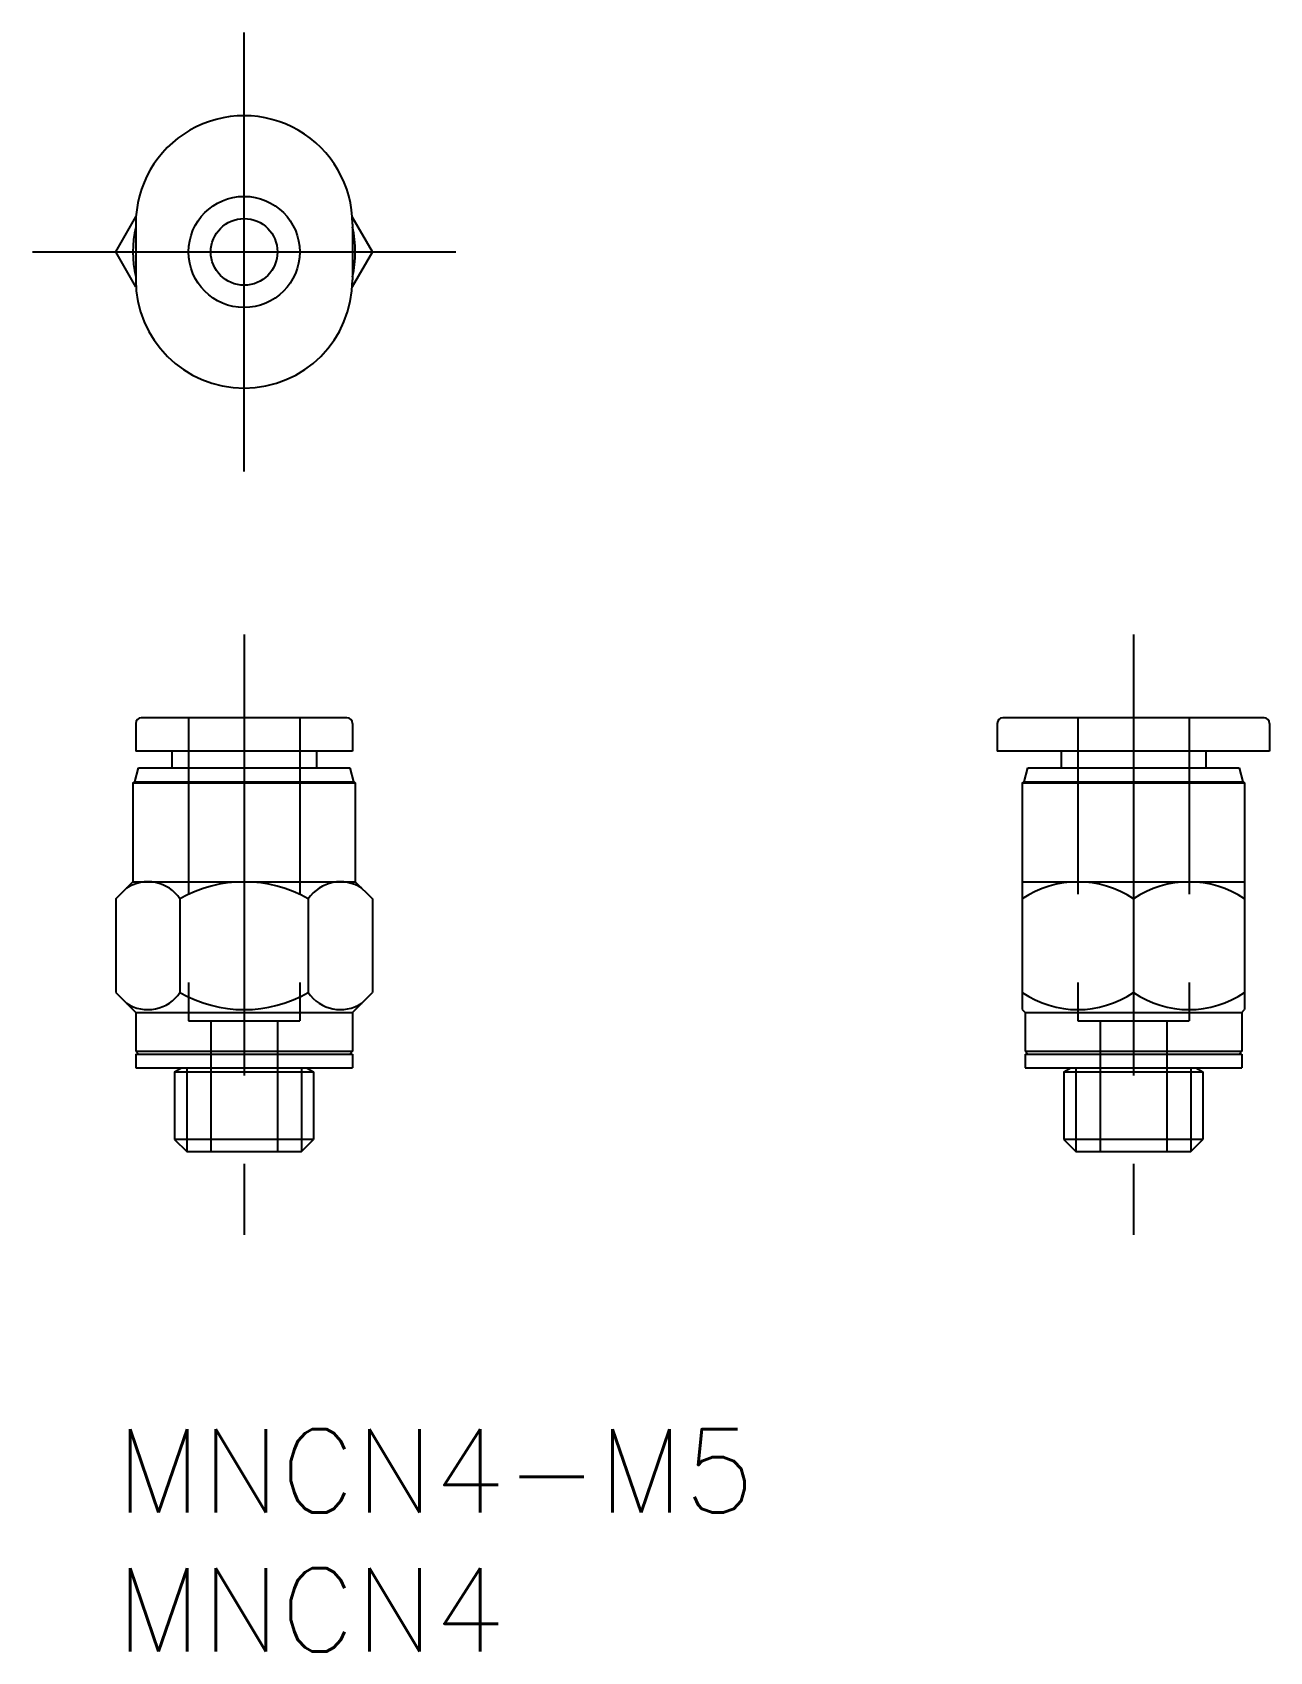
# Model space of a CAD drawing. Extents: x -3 to 41.5, y -8 to 50.3.
import ezdxf

# ---------------------------------------------------------------- set-up
doc = ezdxf.new("R2010")
doc.units = 0
doc.header["$LTSCALE"] = 0.5
doc.linetypes.add('CENTER', pattern=[50.8, 31.75, -6.35, 6.35, -6.35])
doc.linetypes.add('DASHED', pattern=[19.05, 12.7, -6.35])
for name, color, linetype in [('MSM_CENTER', 1, 'CENTER'), ('MSM_CONTINUOUS', 7, 'CONTINUOUS'), ('MSM_DASHED', 4, 'DASHED'), ('MSM_NARROW', 5, 'CONTINUOUS'), ('MSM_PART_NUMBER', 7, 'CONTINUOUS')]:
    doc.layers.add(name, color=color, linetype=linetype)
doc.styles.get("Standard").update_dxf_attribs({"font": 'txt.shx', "height": 3, "bigfont": 'bigfont.shx'})

# ---------------------------------------------------------------- blocks, each defined once
blk = doc.blocks.new('*U5')
at = {"layer": 'MSM_PART_NUMBER'}
blk.add_text('MNCN4-M5', height=3, dxfattribs=at).set_placement((0, -3))
blk = doc.blocks.new('*U6')
at = {"layer": 'MSM_PART_NUMBER'}
blk.add_text('MNCN4', height=3, dxfattribs=at).set_placement((0, -8))

msp = doc.modelspace()

# ---------------------------------------------------------------- linework, layer by layer
at = {"layer": 'MSM_CENTER'}
for p, q in [((4.619, 34.464), (4.619, 50.264)), ((-3, 42.364), (12.238, 42.364)), ((4.619, 28.6), (4.619, 7)), ((36.619, 28.6), (36.619, 7))]:
    msp.add_line(p, q, dxfattribs=at)
at = {"layer": 'MSM_CONTINUOUS'}
for p, q in [((0, 42.364), (0.727, 43.624)), ((0.719, 43.364), (0.719, 41.364)), ((9.238, 42.364), (8.51, 43.624)), ((8.519, 43.364), (8.519, 41.364)), ((0.727, 41.103), (0, 42.364)), ((9.238, 42.364), (8.51, 41.103)), ((0.719, 25.4), (0.719, 24.4)), ((8.319, 25.6), (0.919, 25.6)), ((8.519, 25.4), (8.519, 24.4)), ((31.719, 25.4), (31.719, 24.4)), ((41.319, 25.6), (31.919, 25.6)), ((41.519, 25.4), (41.519, 24.4)), ((8.519, 24.4), (0.719, 24.4)), ((2.019, 24.4), (2.019, 23.8)), ((7.219, 24.4), (7.219, 23.8)), ((41.519, 24.4), (31.719, 24.4)), ((34.019, 24.4), (34.019, 23.8)), ((39.219, 24.4), (39.219, 23.8)), ((0.685, 23.3), (0.819, 23.8)), ((0.819, 23.8), (8.419, 23.8)), ((8.419, 23.8), (8.553, 23.3)), ((32.685, 23.3), (32.819, 23.8)), ((32.819, 23.8), (40.419, 23.8)), ((40.419, 23.8), (40.553, 23.3)), ((0.619, 23.262), (0.685, 23.3)), ((0.619, 23.262), (8.619, 23.262)), ((0.619, 23.262), (0.619, 19.7)), ((0.685, 23.3), (8.553, 23.3)), ((8.553, 23.3), (8.619, 23.262)), ((8.619, 23.262), (8.619, 19.7)), ((32.619, 23.262), (32.685, 23.3)), ((32.619, 23.262), (40.619, 23.262)), ((32.619, 23.262), (32.619, 15.1)), ((32.685, 23.3), (40.553, 23.3)), ((40.553, 23.3), (40.619, 23.262)), ((40.619, 23.262), (40.619, 15.1)), ((0, 19.081), (0.619, 19.7)), ((0.619, 19.7), (8.619, 19.7)), ((8.619, 19.7), (9.238, 19.081)), ((32.619, 19.7), (40.619, 19.7)), ((0, 19.081), (0, 15.719)), ((2.309, 19.081), (2.309, 15.719)), ((6.928, 19.081), (6.928, 15.719)), ((9.238, 19.081), (9.238, 15.719)), ((36.619, 19.081), (36.619, 15.719)), ((0, 15.719), (0.719, 15)), ((8.519, 15), (9.238, 15.719)), ((0.719, 15), (8.519, 15)), ((0.719, 15), (0.719, 13.6)), ((8.519, 15), (8.519, 13.6)), ((32.619, 15.1), (32.719, 15)), ((32.719, 15), (40.519, 15)), ((32.719, 15), (32.719, 13.6)), ((40.519, 15), (40.619, 15.1)), ((40.519, 15), (40.519, 13.6)), ((0.719, 13.6), (8.519, 13.6)), ((0.719, 13.6), (0.819, 13.5)), ((0.719, 13.5), (8.519, 13.5)), ((0.719, 13.5), (0.719, 13)), ((8.519, 13.6), (8.419, 13.5)), ((8.519, 13.5), (8.519, 13)), ((32.719, 13.6), (40.519, 13.6)), ((32.719, 13.6), (32.819, 13.5)), ((32.719, 13.5), (40.519, 13.5)), ((32.719, 13.5), (32.719, 13)), ((40.519, 13.6), (40.419, 13.5)), ((40.519, 13.5), (40.519, 13)), ((0.719, 13), (8.519, 13)), ((2.119, 12.856), (2.369, 13)), ((2.119, 12.856), (7.119, 12.856)), ((2.119, 12.856), (2.119, 10.433)), ((6.869, 13), (7.119, 12.856)), ((7.119, 12.856), (7.119, 10.433)), ((32.719, 13), (40.519, 13)), ((34.119, 12.856), (34.369, 13)), ((34.119, 12.856), (39.119, 12.856)), ((34.119, 12.856), (34.119, 10.433)), ((38.869, 13), (39.119, 12.856)), ((39.119, 12.856), (39.119, 10.433)), ((7.119, 10.433), (2.119, 10.433)), ((2.119, 10.433), (2.552, 10)), ((2.552, 10), (6.686, 10)), ((6.686, 10), (7.119, 10.433)), ((39.119, 10.433), (34.119, 10.433)), ((34.119, 10.433), (34.552, 10)), ((34.552, 10), (38.686, 10)), ((38.686, 10), (39.119, 10.433))]:
    msp.add_line(p, q, dxfattribs=at)
for radius in [2, 1.2]:
    msp.add_circle((4.619, 42.364), radius, dxfattribs=at)
for centre, radius, start, end in [((4.619, 43.364), 3.9, 0, 180.00001), ((4.619, 42.364), 4, 167.07062, 192.92939), ((4.619, 42.364), 4, 347.07061, 12.92938), ((4.619, 41.364), 3.9, 180.00001, 0), ((0.919, 25.4), 0.2, 90, 180), ((8.319, 25.4), 0.2, 0, 90), ((31.919, 25.4), 0.2, 90, 180), ((41.319, 25.4), 0.2, 0, 90), ((1.155, 18.313), 1.387, 33.62646, 123.62655), ((4.619, 15.081), 4.619, 60.00001, 119.99999), ((8.083, 18.313), 1.387, 56.3736, 146.37354), ((34.619, 16.159), 3.541, 55.61581, 124.38419), ((38.619, 16.159), 3.541, 55.61581, 124.38419), ((1.155, 16.487), 1.387, 236.37345, 326.37354), ((4.619, 19.719), 4.619, 240.00001, 299.99999), ((8.083, 16.487), 1.387, 213.62646, 303.6264), ((34.619, 18.641), 3.541, 235.61581, 304.38419), ((38.619, 18.641), 3.541, 235.61581, 304.38419)]:
    msp.add_arc(centre, radius, start, end, dxfattribs=at)
at = {"layer": 'MSM_DASHED'}
for p, q in [((2.619, 25.6), (2.619, 14.7)), ((6.619, 25.6), (6.619, 14.7)), ((34.619, 25.6), (34.619, 14.7)), ((38.619, 25.6), (38.619, 14.7)), ((2.619, 14.7), (6.619, 14.7)), ((3.419, 14.7), (3.419, 10)), ((5.819, 14.7), (5.819, 10)), ((34.619, 14.7), (38.619, 14.7)), ((35.419, 14.7), (35.419, 10)), ((37.819, 14.7), (37.819, 10))]:
    msp.add_line(p, q, dxfattribs=at)
at = {"layer": 'MSM_NARROW'}
for p, q in [((2.552, 13), (2.552, 10)), ((6.686, 13), (6.686, 10)), ((34.552, 13), (34.552, 10)), ((38.686, 13), (38.686, 10))]:
    msp.add_line(p, q, dxfattribs=at)

# ---------------------------------------------------------------- block references
at = {"layer": 'MSM_CONTINUOUS'}
for name in ['*U5', '*U6']:
    msp.add_blockref(name, (0, 0), dxfattribs=at)

doc.saveas('drawing.dxf')
